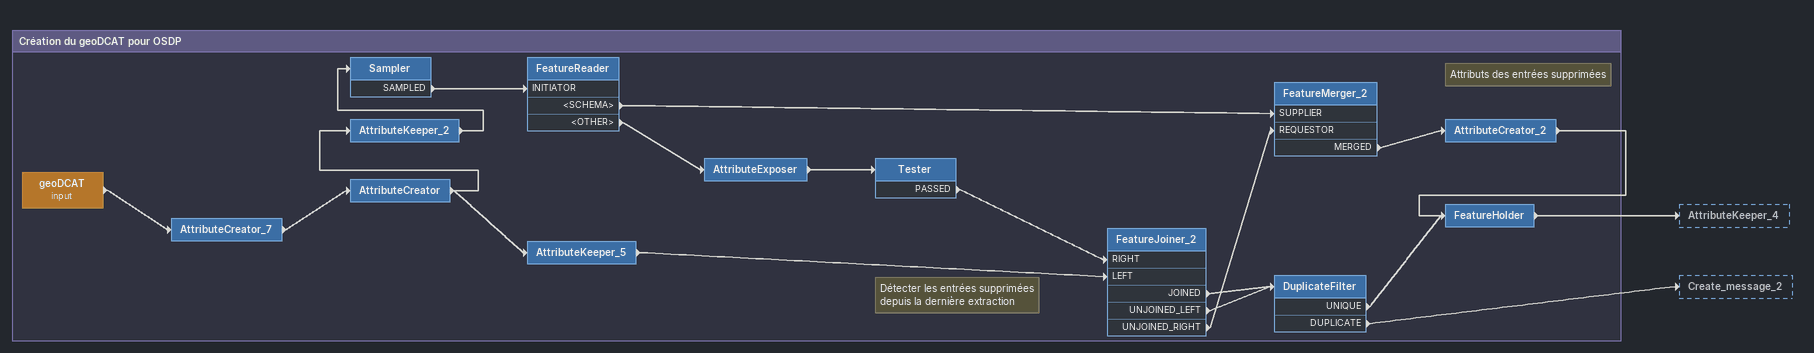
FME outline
Bookmark: Création du geoDCAT pour OSDP
geoDCAT (input)
    -> AttributeCreator_7
AttributeCreator_7
    -> AttributeCreator
AttributeCreator
    -> AttributeKeeper_5
    -> AttributeKeeper_2
AttributeKeeper_2
    -> Sampler
Sampler
    SAMPLED -> FeatureReader [INITIATOR]
FeatureReader
    <SCHEMA> -> FeatureMerger_2 [SUPPLIER]
    <OTHER> -> AttributeExposer
AttributeExposer
    -> Tester
Tester
    PASSED -> FeatureJoiner_2 [RIGHT]
AttributeKeeper_5
    -> FeatureJoiner_2 [LEFT]
Note: Détecter les entrées supprimées depuis la dernière extraction
FeatureJoiner_2
    JOINED -> DuplicateFilter
    UNJOINED_LEFT -> DuplicateFilter
    UNJOINED_RIGHT -> FeatureMerger_2 [REQUESTOR]
FeatureMerger_2
    MERGED -> AttributeCreator_2
Note: Attributs des entrées supprimées
AttributeCreator_2
    -> FeatureHolder
DuplicateFilter
    UNIQUE -> FeatureHolder
    DUPLICATE -> Create_message_2
FeatureHolder
    -> AttributeKeeper_4
